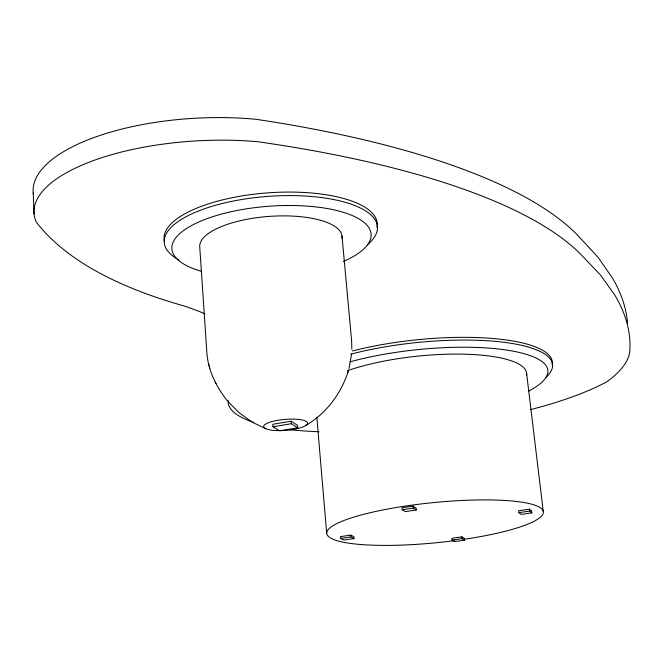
<?xml version="1.0" encoding="UTF-8"?>
<svg xmlns="http://www.w3.org/2000/svg" width="663" height="663" viewBox="0 0 663 663"><rect width="100%" height="100%" fill="white"/><g stroke="black" fill="none" stroke-linecap="round" stroke-linejoin="round"><path stroke-width="0.99" d="M351.854 349.326L351.589 340.417L342.017 236.21M351.63 353.934L349.028 368.529M305.718 425.563C326.469 413.472 341.702 392.944 348.564 370.045M347.694 372.855L348.15 371.379M291.156 421.237L272.783 424.262L272.974 426.757L279.546 430.801L297.753 427.826L297.554 425.348L291.156 421.237L291.364 423.732L297.753 427.826M272.974 426.757L291.364 423.732M413.082 506.126L402.027 507.767L402.217 509.739L405.292 511.604L416.281 509.98L416.091 508.015L413.082 506.126L413.281 508.098L416.281 509.98M402.217 509.739L413.281 508.098M350.702 535.116L340.5 536.599L340.658 538.447L343.89 540.014L354.042 538.547L353.876 536.707L350.702 535.116L350.868 536.964L354.042 538.547M529.439 509.176L518.64 510.742L518.864 512.64L521.093 514.413L531.834 512.855L531.61 510.974L529.439 509.176L529.662 511.074L531.834 512.855M340.658 538.447L350.868 536.964M518.864 512.64L529.662 511.074M461.879 536.856L451.893 538.273L452.075 540.055L454.545 541.555L464.481 540.146L464.291 538.373L461.879 536.856L462.07 538.629L464.481 540.146M452.075 540.055L462.07 538.629M266.012 428.837L252.545 422.323M251.575 421.743L238.788 412.436L228.453 401.944M227.5 400.858C216.171 386.993 207.925 370.078 206.823 352.003L199.762 247.166A71.339 25.302 -4.2 0 1 271.2 216.262A71.339 25.302 -4.2 0 1 341.984 238.199M215.235 382.128L215.997 383.512M208.605 363.805L209.002 365.396M209.359 366.705L209.748 368.28M526.538 372.846L543.27 511.505M316.823 417.126L326.677 533.185M33.216 192.933L34.045 214.033M454.661 540.635A108.856 20.114 -5.7 0 1 331.948 526.389A108.856 20.114 -5.7 0 1 513.411 501.137A108.856 20.114 -5.7 0 1 463.445 539.409M347.536 370.692A106.387 28.202 -5.9 0 1 464.025 354.183A106.387 28.202 -5.9 0 1 526.579 375.067M528.452 391.253A127.768 33.896 -5.9 0 0 531.544 356.114L526.066 354.266A127.768 33.896 -5.9 0 0 350.023 361.849M546.146 377.156A133.014 35.686 -5.9 0 0 535.712 349.534L530.027 347.569A133.014 35.686 -5.9 0 0 350.735 354.183M352.385 350.976A132.956 35.868 -5.9 0 1 488.258 338.138A132.956 35.868 -5.9 0 1 552.138 364.725M164.532 241.78A106.851 38.495 -4.2 0 1 269.684 192.726A106.851 38.495 -4.2 0 1 376.907 227.467M176.54 258.553A106.909 38.313 -4.2 0 1 268.697 196.331A106.909 38.313 -4.2 0 1 367.236 244.862M178.927 259.946A106.909 38.313 -4.2 0 1 177.311 259.026M201.096 271.225A99.873 35.396 -4.2 0 1 200.516 221.251A99.873 35.396 -4.2 0 1 340.923 211.605A99.873 35.396 -4.2 0 1 343.459 261.437M278.659 430.61A22.053 5.495 -4.6 0 1 270.612 421.966A22.053 5.495 -4.6 0 1 306.903 421.867A22.053 5.495 -4.6 0 1 280.292 430.602M530.698 409.585A222.983 60.872 -5.9 0 0 606.976 381.689A287.377 78.383 -5.1 0 0 629.85 350.578A1416.98 340.683 2.6 0 0 614.783 295.018L600.38 274.888L580.415 253.987A673.724 196.033 -1.1 0 0 257.725 141.716A167.076 62.91 -3.2 0 0 36.308 222.113A605.269 241.365 -9.4 0 0 182.764 305.56A288.911 81.731 -1.3 0 1 204.975 313.856M318.92 431.754A222.983 60.872 -5.9 0 1 294.057 430.121A162.054 42.921 -5.6 0 1 289.317 429.583M253.597 422.281A162.054 42.921 -5.6 0 1 228.105 400.435M627.554 323.13A1411.461 350.271 2.8 0 0 612.438 277.963L597.993 257.211L577.995 235.647A671.627 201.718 -1 0 0 255.959 119.299A166.479 64.676 -3.1 0 0 33.448 194.624"/></g></svg>
